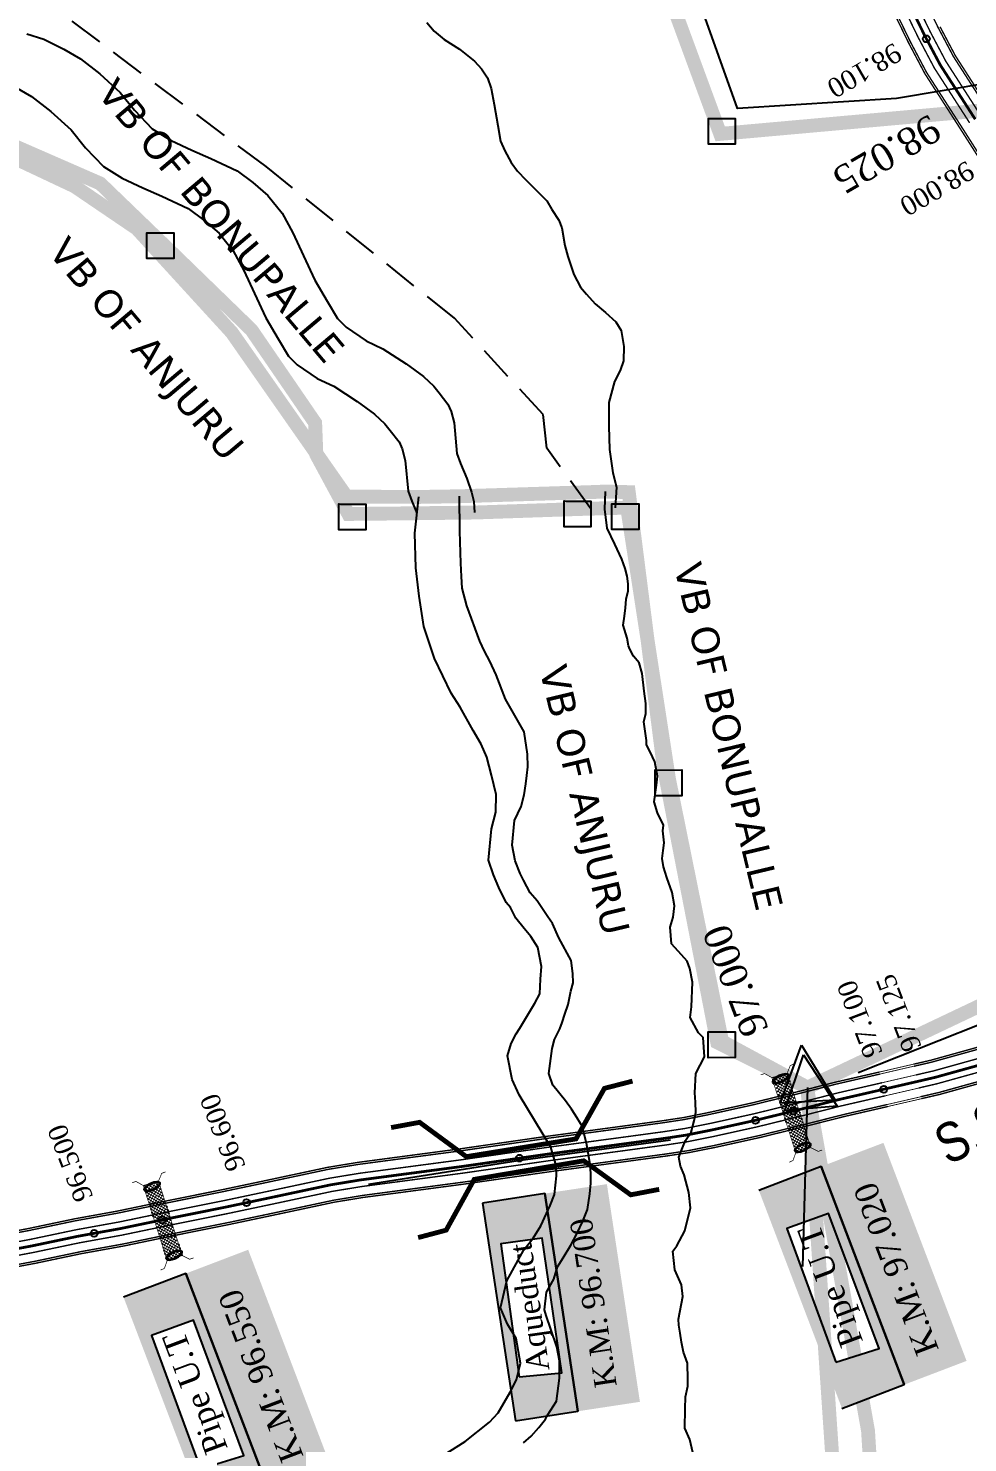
# Model space of a CAD drawing. Header units: inches. Extents: x 360616 to 379062, y 1506291 to 1520405.
# Drawn here: x 369164 to 369842, y 1510136 to 1511157 of the extents above; entities that cross this region are included whole.
import ezdxf

# ---------------------------------------------------------------- set-up
doc = ezdxf.new("R2010")
doc.units = ezdxf.units.IN
doc.header["$MEASUREMENT"] = 0
doc.header["$PDMODE"] = 32
doc.header["$PDSIZE"] = 5
for name, pattern in [('ACAD_ISO02W100', [15, 12, -3]), ('ACAD_ISO03W100', [30, 12, -18]), ('BORDER', [1.75, 0.5, -0.25, 0.5, -0.25, 0, -0.25]), ('DASHED', [0.75, 0.5, -0.25])]:
    doc.linetypes.add(name, pattern=pattern)
for name, color, linetype in [('bed with', 5, 'Continuous'), ('boundary', 7, 'Continuous'), ('cahnige', 7, 'Continuous'), ('hatch', 7, 'Continuous'), ('laying', 4, 'Continuous'), ('lining', 4, 'Continuous'), ('Steems', 4, 'Continuous'), ('stons', 1, 'Continuous'), ('STREAM', 4, 'Continuous'), ('TITLEBLOCK', 7, 'Continuous'), ('top of bund', 1, 'Continuous'), ('transition', 230, 'DASHED'), ('UT', 173, 'ACAD_ISO02W100'), ('V', 6, 'Continuous'), ('ZSTU', 7, 'Continuous'), ('ZTEXT', 7, 'Continuous')]:
    doc.layers.add(name, color=color, linetype=linetype)
doc.layers.add('ROAD', color=1, linetype='Continuous', lineweight=25)
doc.layers.add('VILL_BOUNDARY', color=6, linetype='BORDER', lineweight=30)
doc.styles.add('5mm', font='TIMES.TTF', dxfattribs={"height": 3})
doc.styles.add('ARIALN', font='ARIALN.TTF')
doc.styles.get("Standard").update_dxf_attribs({"font": 'verdana.TTF'})

# ---------------------------------------------------------------- blocks, each defined once
blk = doc.blocks.new('TTTT')
at = {"layer": 'ZSTU'}
h = blk.add_hatch(color=252, dxfattribs=at)
h.set_gradient(color1=(167, 88, 159), color2=(127, 67, 121), one_color=1, tint=0.3799999952316284, name='CYLINDER')
h.paths.add_polyline_path([(369347.268507426, 1510107.7323471), (369392.2342934684, 1510124.875407025), (369332.2335837261, 1510282.255658171), (369287.2677976886, 1510265.112598247)])
h.paths.add_polyline_path([(369378.2555486365, 1510130.716597329), (369325.3875354531, 1510269.827443795), (369301.3453671286, 1510260.690401614), (369354.2133803123, 1510121.579555149)], flags=24)
h = blk.add_hatch(color=135, dxfattribs=at)
h.set_gradient(color1=(141, 177, 78), color2=(107, 135, 59), one_color=1, tint=0.3799999952316284, name='CYLINDER')
h.paths.add_polyline_path([(369297.9323894491, 1510124.036415573), (369329.1252054198, 1510133.822458067), (369292.6553270587, 1510231.32909394), (369262.5275065187, 1510220.431442562)], flags=16)
h.paths.add_polyline_path([(369242.3020116452, 1510247.969538323), (369302.302721384, 1510090.589287176), (369347.2685074259, 1510107.732347101), (369287.2677976892, 1510265.112598246)])
for points in [[(369302.302721384, 1510090.589287176), (369347.2685074259, 1510107.732347101), (369287.2677976892, 1510265.112598246), (369242.3020116452, 1510247.969538323)], [(369287.2677976892, 1510265.112598246), (369347.2685074259, 1510107.732347101)], [(369297.9323894491, 1510124.036415573), (369329.1252054198, 1510133.822458067), (369292.6553270587, 1510231.32909394), (369262.5275065187, 1510220.431442562), (369297.9323894491, 1510124.036415573)]]:
    blk.add_lwpolyline(points, dxfattribs=at)
at = {"layer": 'ZSTU', "style": '5mm'}
for s, height, rotation, p in [('K.M: 96.550', 16.84298922994376, 110.808911342436, (369372.4078422998, 1510133.07999315)), ('Pipe U.T', 16.84298922994375, 110.4471874275083, (369317.7483097935, 1510138.848618145))]:
    blk.add_text(s, height=height, rotation=rotation, dxfattribs=at).set_placement(p)
blk = doc.blocks.new('YYYYYYYYYYY')
at = {"layer": 'hatch'}
h = blk.add_hatch(color=252, dxfattribs=at)
h.set_gradient(color1=(167, 88, 159), color2=(127, 67, 121), one_color=1, tint=0.3799999952316284, name='CYLINDER')
h.paths.add_polyline_path([(369561.0169912649, 1510159.101487182), (369605.9103949359, 1510165.913309523), (369582.0690167362, 1510323.040222371), (369537.1756130699, 1510316.22840003)])
h.paths.add_polyline_path([(369594.1889841862, 1510174.096220736), (369573.2697162668, 1510312.949617621), (369549.2720422884, 1510309.334194573), (369570.1913102081, 1510170.480797688)], flags=24)
h = blk.add_hatch(color=135, dxfattribs=at)
h.set_gradient(color1=(141, 177, 78), color2=(107, 135, 59), one_color=1, tint=0.3799999952316284, name='CYLINDER')
h.paths.add_polyline_path([(369518.7852269039, 1510184.006154097), (369549.5064711899, 1510186.789437922), (369535.3846510339, 1510283.998227683), (369505.4230624933, 1510279.976843169)], flags=16)
h.paths.add_polyline_path([(369492.2822093982, 1510309.41657769), (369516.1235875944, 1510152.289664841), (369561.0169912649, 1510159.101487183), (369537.1756130701, 1510316.228400029)])
at = {"layer": 'cahnige'}
for points in [[(369492.2822093982, 1510309.41657769), (369516.1235875944, 1510152.289664841)], [(369537.1756130701, 1510316.228400029), (369561.0169912649, 1510159.101487183)]]:
    blk.add_lwpolyline(points, dxfattribs=at)
at = {"layer": 'ZSTU'}
for points in [[(369516.1235875944, 1510152.289664841), (369561.0169912649, 1510159.101487183), (369537.1756130701, 1510316.228400029), (369492.2822093982, 1510309.41657769)], [(369518.7852269039, 1510184.006154097), (369549.5064711899, 1510186.789437922), (369535.3846510339, 1510283.998227683), (369505.4230624933, 1510279.976843169), (369518.7852269039, 1510184.006154097)]]:
    blk.add_lwpolyline(points, dxfattribs=at)
at = {"layer": 'cahnige', "style": '5mm'}
for s, height, rotation, p in [('K.M: 96.700', 15.8925385181626, 98.56758982866336, (369589.2695516455, 1510177.445466597)), ('Aqueduct', 15.89253851816259, 98.20586591373564, (369540.6814056523, 1510189.057895205))]:
    blk.add_text(s, height=height, rotation=rotation, dxfattribs=at).set_placement(p)
blk = doc.blocks.new('BBBBBBBBBBBBBBB')
at = {"layer": 'ZSTU'}
h = blk.add_hatch(color=252, dxfattribs=at)
h.set_gradient(color1=(167, 88, 159), color2=(127, 67, 121), one_color=1, tint=0.3799999952316284, name='CYLINDER')
h.paths.add_polyline_path([(369795.6708458621, 1510195.84720765), (369840.6366319045, 1510212.990267575), (369780.6359221622, 1510370.370518721), (369735.6701361247, 1510353.227458798)])
h.paths.add_polyline_path([(369826.6578870726, 1510218.83145788), (369773.7898738892, 1510357.942304345), (369749.7477055647, 1510348.805262165), (369802.6157187484, 1510209.694415699)], flags=24)
h = blk.add_hatch(color=135, dxfattribs=at)
h.set_gradient(color1=(141, 177, 78), color2=(107, 135, 59), one_color=1, tint=0.3799999952316284, name='CYLINDER')
h.paths.add_polyline_path([(369746.3347278852, 1510212.151276123), (369777.5275438559, 1510221.937318617), (369741.0576654948, 1510319.44395449), (369710.9298449548, 1510308.546303112)], flags=16)
h.paths.add_polyline_path([(369690.7043500813, 1510336.084398874), (369750.7050598201, 1510178.704147727), (369795.670845862, 1510195.847207652), (369735.6701361253, 1510353.227458797)])
for points in [[(369750.7050598201, 1510178.704147727), (369795.670845862, 1510195.847207652), (369735.6701361253, 1510353.227458797), (369690.7043500813, 1510336.084398874)], [(369735.6701361253, 1510353.227458797), (369795.670845862, 1510195.847207652)], [(369746.3347278852, 1510212.151276123), (369777.5275438559, 1510221.937318617), (369741.0576654948, 1510319.44395449), (369710.9298449548, 1510308.546303112), (369746.3347278852, 1510212.151276123)]]:
    blk.add_lwpolyline(points, dxfattribs=at)
at = {"layer": 'ZSTU', "style": '5mm'}
for s, height, rotation, p in [('K.M: 97.020', 16.84298922994376, 110.808911342436, (369820.8101807359, 1510221.194853701)), ('Pipe U.T', 16.84298922994375, 110.4471874275083, (369766.1506482296, 1510226.963478695))]:
    blk.add_text(s, height=height, rotation=rotation, dxfattribs=at).set_placement(p)
blk = doc.blocks.new('GGF')
at = {"layer": 'STREAM'}
h = blk.add_hatch(dxfattribs=at)
h.set_pattern_fill('DASH', color=256, scale=10, angle=-6.082734917303942, style=0)
h.set_pattern_definition([(353.9172650826961, (-115347.3726237068, 1016.387648081312), (1.375417949938526, 1.110506849590268), [1.25, -1.25])])
h.paths.add_polyline_path([(406186.8358267642, 1485623.894007653), (406186.3350356966, 1485618.16585714), (406185.8342446289, 1485612.437706626), (406242.6024607782, 1485608.895201602), (406242.8636284556, 1485614.639267362), (406243.1247961327, 1485620.383333121)])
at = {"layer": 'laying', "linetype": 'ByBlock', "extrusion": (0, 0, -1)}
for centre in [(406188.8340515448, 1485618.100544371), (406240.8092758137, 1485614.964376942)]:
    blk.add_ellipse(centre, major_axis=(0.4022038884711088, -6.365555352701567), ratio=0.3887167828476952, dxfattribs=at)
at = {"layer": 'laying', "linetype": 'ByBlock'}
for points in [[(406189.2044231551, 1485612.238788546), (406189.1301593552, 1485612.234096231), (406189.0528622998, 1485612.245618227), (406188.8631006061, 1485612.324588027), (406188.7519765225, 1485612.394145026), (406188.5122836892, 1485612.610022701), (406188.3845252309, 1485612.755754402), (406187.9901122551, 1485613.318903608), (406187.7273521348, 1485613.85898441), (406187.2895556467, 1485615.151754198), (406187.1131680161, 1485615.903753204), (406186.8806331598, 1485617.489787864), (406186.8243655579, 1485618.323341603), (406186.8412834518, 1485619.932858505), (406186.9146281564, 1485620.708349793), (406187.1740924141, 1485622.067517512), (406187.3614922329, 1485622.65073727), (406187.7140922088, 1485623.356040432), (406187.8630650354, 1485623.567618286), (406188.1141012118, 1485623.821781273), (406188.2175726035, 1485623.889167762), (406188.3951326545, 1485623.961233407), (406188.4694103668, 1485623.970225642), (406188.6399464445, 1485623.94807565), (406188.7398646418, 1485623.913414563), (406188.9754422541, 1485623.761023998), (406189.1085637353, 1485623.642922326), (406189.3815283708, 1485623.318037364), (406189.5211763898, 1485623.111945711), (406189.9516964495, 1485622.33059618), (406190.2214699374, 1485621.608086816), (406190.6248590543, 1485619.961048005), (406190.7595287117, 1485619.037350996), (406190.8632364098, 1485617.186895084), (406190.8321935693, 1485616.26108243), (406190.6143732872, 1485614.607066808), (406190.4262052957, 1485613.879561222), (406190.055177624, 1485613.01905299), (406189.9016287614, 1485612.765040143), (406189.6325239488, 1485612.445281366), (406189.5169377527, 1485612.35368761), (406189.3392356181, 1485612.260876767), (406189.2716159608, 1485612.243034084), (406189.2044231551, 1485612.238788546)], [(406241.179647424, 1485609.102621116), (406241.1053836241, 1485609.097928802), (406241.0280865688, 1485609.109450798), (406240.838324875, 1485609.188420597), (406240.7272007914, 1485609.257977597), (406240.4875079581, 1485609.473855271), (406240.3597494998, 1485609.619586973), (406239.965336524, 1485610.182736179), (406239.7025764037, 1485610.722816981), (406239.2647799156, 1485612.015586769), (406239.088392285, 1485612.767585774), (406238.8558574287, 1485614.353620435), (406238.7995898268, 1485615.187174174), (406238.8165077207, 1485616.796691076), (406238.8898524253, 1485617.572182364), (406239.149316683, 1485618.931350083), (406239.3367165019, 1485619.514569841), (406239.6893164777, 1485620.219873002), (406239.8382893043, 1485620.431450857), (406240.0893254807, 1485620.685613844), (406240.1927968724, 1485620.753000333), (406240.3703569234, 1485620.825065977), (406240.4446346357, 1485620.834058213), (406240.6151707135, 1485620.811908221), (406240.7150889107, 1485620.777247134), (406240.950666523, 1485620.624856569), (406241.0837880042, 1485620.506754897), (406241.3567526398, 1485620.181869935), (406241.4964006587, 1485619.975778282), (406241.9269207185, 1485619.194428751), (406242.1966942063, 1485618.471919387), (406242.6000833233, 1485616.824880576), (406242.7347529806, 1485615.901183567), (406242.8384606787, 1485614.050727655), (406242.8074178382, 1485613.124915001), (406242.5895975561, 1485611.470899379), (406242.4014295646, 1485610.743393793), (406242.0304018929, 1485609.882885561), (406241.8768530303, 1485609.628872714), (406241.6077482177, 1485609.309113937), (406241.4921620216, 1485609.21752018), (406241.314459887, 1485609.124709338), (406241.2468402297, 1485609.106866655), (406241.179647424, 1485609.102621116)]]:
    blk.add_open_spline(points, degree=3, knots=[0, 0, 0, 0, 0.1890722348827286, 0.1890722348827286, 0.3781444697654573, 0.3781444697654573, 0.567216704648186, 0.567216704648186, 0.9642381621637766, 0.9642381621637766, 1.361259619679367, 1.361259619679367, 1.758281077194958, 1.758281077194958, 2.155302534710549, 2.155302534710549, 2.552323992226139, 2.552323992226139, 2.807761081817867, 2.807761081817867, 3.012439963152372, 3.012439963152372, 3.217118844486876, 3.217118844486876, 3.421797725821381, 3.421797725821381, 3.626476607155885, 3.626476607155885, 3.831155488490389, 3.831155488490389, 4.280922883927905, 4.280922883927905, 4.730690279365422, 4.730690279365422, 5.180457674802938, 5.180457674802938, 5.630225070240454, 5.630225070240454, 5.896844194109022, 5.896844194109022, 6.112115499412711, 6.112115499412711, 6.283185307179586, 6.283185307179586, 6.283185307179586, 6.283185307179586], dxfattribs=at)
at = {"layer": 'UT', "ltscale": 0.2, "const_width": 0.4999999999999999}
for points in [[(406181.0067191261, 1485605.627956516), (406181.2043290924, 1485608.621441158), (406185.8342446289, 1485612.437706626), (406186.3350356966, 1485618.16585714), (406186.8358267643, 1485623.894007653), (406182.485284513, 1485628.02592998), (406182.4731358847, 1485631.025905382)], [(406247.6637609265, 1485627.388723734), (406247.5913202798, 1485624.389598469), (406243.1247961327, 1485620.383333121), (406242.8636284556, 1485614.639267362), (406242.6024607783, 1485608.895201602), (406247.1217425518, 1485604.948545771), (406247.2591485833, 1485601.95169416)], [(406186.8358267643, 1485623.894007653), (406243.1247961327, 1485620.383333121)], [(406185.8342446289, 1485612.437706626), (406242.6024607783, 1485608.895201602)]]:
    blk.add_lwpolyline(points, dxfattribs=at)

msp = doc.modelspace()

# ---------------------------------------------------------------- linework, layer by layer
at = {"layer": 'bed with', "const_width": 1}
for points in [[(369843.8670107832, 1511088.966261459), (369818.4362908348, 1511128.484970653), (369806.8609561722, 1511150.378865654), (369797.7448672074, 1511169.145547181)], [(369851.9515892176, 1511094.143138542), (369826.7313091655, 1511133.334829347), (369815.4244438272, 1511154.720934347), (369806.3255327922, 1511173.452252821)], [(369805.1168023532, 1510401.813856227), (369817.9053808593, 1510404.773457394), (369854.171217955, 1510414.853879462)], [(369807.2812794189, 1510392.461047075), (369820.2742191411, 1510395.467942606), (369856.9003820445, 1510405.648520538)], [(369134.5352678266, 1510277.28837174), (369166.1781302041, 1510283.213723123), (369199.3306776134, 1510290.171939369), (369230.0659392946, 1510295.728573681), (369263.4116289712, 1510302.668102586), (369305.4965406075, 1510311.11268092), (369336.626848815, 1510317.674380763), (369382.0661065213, 1510327.350985922), (369403.6007970499, 1510330.879323264), (369477.0430549999, 1510340.607697741), (369539.2316804467, 1510349.582609711), (369593.677271538, 1510356.888699682), (369622.8366475533, 1510360.839730719), (369638.3354256581, 1510363.180280852), (369656.5692549709, 1510366.81846203), (369688.3299065171, 1510373.825471688), (369721.187268058, 1510381.879197523), (369748.8931994392, 1510388.907883118), (369777.822096838, 1510395.548491121), (369780.7497068716, 1510396.226014277)], [(369136.509332174, 1510267.789428259), (369168.0672697963, 1510273.698876876), (369201.1901223867, 1510280.650860631), (369231.917260706, 1510286.206026319), (369265.3539710284, 1510293.164497415), (369307.4510593921, 1510301.611519079), (369338.6373511851, 1510308.185019237), (369383.8614934788, 1510317.815814078), (369405.0222029497, 1510321.282876736), (369478.3727449997, 1510330.99910226), (369540.5695195539, 1510339.975190288), (369594.9735284629, 1510347.275700318), (369624.2121524476, 1510351.237469281), (369640.0095743426, 1510353.623119147), (369658.5633450292, 1510357.325137968), (369690.529693483, 1510364.377528314), (369723.5345319415, 1510372.467402477), (369751.1712005613, 1510379.478516882), (369780.0007031613, 1510386.096308879), (369782.9367305737, 1510386.77578003)]]:
    msp.add_lwpolyline(points, dxfattribs=at)
at = {"layer": 'boundary'}
msp.add_lwpolyline([(369726.8215660633, 1510392.71879588), (369723.3009180555, 1510263.534836709)], dxfattribs=at)
at = {"layer": 'laying', "color": 6, "linetype": 'ByBlock'}
for p in [(369812.6939836096, 1511149.615761035), (369781.8432187226, 1510391.500897154), (369689.4298, 1510369.101500001), (369322.0529499999, 1510309.6459), (369212.043298918, 1510287.541632731)]:
    msp.add_point(p, dxfattribs=at)
at = {"layer": 'laying', "color": 5, "linetype": 'ByBlock'}
for p in [(369716.5010011771, 1510375.736969865), (369518.9845525021, 1510341.760346627), (369261.0952530911, 1510297.232132811)]:
    msp.add_point(p, dxfattribs=at)
at = {"layer": 'lining', "const_width": 1}
for points in [[(369857.8205440774, 1511055.064261224), (369838.4351846474, 1511085.488047169), (369812.8630753939, 1511125.226471843), (369801.1073629039, 1511147.461538251), (369791.9797325177, 1511166.251979328)], [(369857.3834153534, 1511097.621352832), (369832.3045246064, 1511136.593328157), (369821.1780370955, 1511157.638261751), (369812.0906674819, 1511176.345820673)], [(369803.6625443247, 1510408.097774876), (369816.3138176388, 1510411.025600141), (369852.3375608323, 1510421.038729989)], [(369133.2226167915, 1510283.604679518), (369164.9219497536, 1510289.540605421), (369198.0942426869, 1510296.502965952), (369228.8349059852, 1510302.060576824), (369262.1200716239, 1510308.987510149), (369304.196886364, 1510317.430463795), (369335.2899683729, 1510323.984317035), (369380.8722667402, 1510333.691383695), (369402.6556353949, 1510337.260465543), (369476.1588796907, 1510346.996918448), (369538.3420864011, 1510355.971048399), (369592.8153275003, 1510363.280848742), (369621.9220077008, 1510367.224739613), (369637.2222030791, 1510369.535300748), (369655.2432878704, 1510373.131033184), (369686.8671615757, 1510380.107867024), (369719.6264585685, 1510388.137556085), (369747.3784461156, 1510395.177925615), (369776.3734359321, 1510401.833705086), (369779.2954488429, 1510402.509932926)], [(369808.7355374473, 1510386.177128426), (369821.8657823616, 1510389.215799858), (369858.7340391672, 1510399.463670011)], [(369137.8219832091, 1510261.47312048), (369169.3234502468, 1510267.371994579), (369202.4265573132, 1510274.319834047), (369233.1482940154, 1510279.874023176), (369266.6455283757, 1510286.845089852), (369308.7507136356, 1510295.293736205), (369339.9742316272, 1510301.875082965), (369385.0553332598, 1510311.475416304), (369405.9673646048, 1510314.901734458), (369479.2569203089, 1510324.609881553), (369541.4591135995, 1510333.5867516), (369595.8354725006, 1510340.883551258), (369625.1267923001, 1510344.852460386), (369641.1227969215, 1510347.268099251), (369659.8893121298, 1510351.012566814), (369691.9924384244, 1510358.095132978), (369725.095341431, 1510366.209043915), (369752.6859538849, 1510373.208474385), (369781.4493640672, 1510379.811094914), (369784.3909886023, 1510380.491861381)]]:
    msp.add_lwpolyline(points, dxfattribs=at)
at = {"layer": 'ROAD', "color": 30, "linetype": 'DASHED', "ltscale": 50}
msp.add_lwpolyline([(369570.5300196989, 1510810.511433101), (369538.6161726954, 1510854.155860392), (369536.0592322527, 1510878.360246481), (369472.0207103413, 1510947.931872279), (369336.0725002155, 1511057.422349579), (369187.5320926881, 1511168.710618796), (369157.4542173548, 1511190.217766307), (369123.3630566963, 1511238.500289665), (369110.1032624812, 1511263.901477475), (369068.3408305154, 1511260.982223535), (369052.3669482804, 1511356.003863519), (369140.8962343554, 1511365.209875088), (369137.7134097717, 1511393.873682544), (369226.1424670633, 1511403.901577925), (369270.4625489102, 1511426.035430617), (369263.7431746767, 1511496.913116378), (369313.9473285124, 1511505.863950091), (369353.3255778022, 1511304.796178838), (369580.8758612101, 1511305.432264711)], dxfattribs=at)
at = {"layer": 'Steems'}
for points in [[(369452.0889083839, 1511161.475999801), (369457.4078814806, 1511155.208614321), (369464.6762189201, 1511149.206977658), (369475.7624524054, 1511142.078734379), (369486.4752803591, 1511133.444140633), (369491.6835009307, 1511127.959565277), (369495.8398738065, 1511121.343613849), (369498.642749888, 1511113.670889229), (369500.6196139521, 1511102.243798106), (369503.2737437299, 1511087.06384133), (369505.3400440898, 1511075.839211792), (369508.345961472, 1511068.699782449), (369512.8867014727, 1511060.251179999), (369517.6412722752, 1511054.063405928), (369523.4793386772, 1511047.85844979), (369531.7002678846, 1511039.547966998), (369538.7004748415, 1511032.644235499), (369542.3024880062, 1511026.502123092), (369547.4925386364, 1511018.624539776), (369549.6663366653, 1511013.1361084), (369551.6752461753, 1511000.443370969), (369553.7642319737, 1510992.433369983), (369558.2060473135, 1510979.475636672), (369562.9097950952, 1510970.48069975), (369567.4039972043, 1510965.421417277), (369573.7141468815, 1510958.256299483), (369581.0859707044, 1510952.156877568), (369588.6364578377, 1510945.437501644), (369592.2849730818, 1510939.152953433), (369594.2603175645, 1510927.458780838), (369594.043416124, 1510917.305768871), (369591.6905360183, 1510910.199893086), (369587.5946537325, 1510902.21821351), (369583.5138426659, 1510887.135584547), (369583.3562602099, 1510870.169370415), (369583.9933411184, 1510853.260504904), (369586.4008012181, 1510836.33571639), (369588.9583170103, 1510825.950140841), (369587.994731725, 1510811.020559892)], [(369163.3044057406, 1511153.20020742), (369175.7638016875, 1511149.308543094), (369190.1898016669, 1511142.194345963), (369202.1000189877, 1511135.141703084), (369216.1834031946, 1511124.3725679), (369230.8285320674, 1511110.984236517), (369241.0237612514, 1511098.142384876), (369253.9847591956, 1511084.719069777), (369267.5595817035, 1511076.298288964), (369282.4075502416, 1511069.155665478), (369296.2962232649, 1511063.126929841), (369315.2943586894, 1511054.398895195), (369326.477127405, 1511045.813605535), (369337.4556294777, 1511036.570176062), (369347.7117117426, 1511023.846039571), (369355.4488658533, 1511009.575911962), (369363.0505384612, 1510993.064405175), (369371.3081441241, 1510975.408050761), (369380.2179450214, 1510960.263834762), (369387.5706663057, 1510947.78709644), (369393.8420295093, 1510941.552843422), (369408.2810546544, 1510931.531725527), (369420.4084900155, 1510925.986592564), (369437.1510958598, 1510915.122611569), (369449.6499856384, 1510905.823963894), (369457.1155203627, 1510898.966246607), (369460.9250306487, 1510894.06673196), (369467.3714570226, 1510885.959625112), (369469.6034994807, 1510880.764735658), (369471.9006581233, 1510872.415041871), (369473.8609361187, 1510850.335399819), (369476.5223550593, 1510843.096339843), (369481.0320200737, 1510832.296349154), (369484.3918493961, 1510822.436295714), (369486.047745303, 1510815.762456497), (369486.5943455612, 1510807.729848418)], [(369154.8672086614, 1511115.037523081), (369166.7774259821, 1511107.984880202), (369180.8608101891, 1511097.215745018), (369195.5059390618, 1511083.827413634), (369205.7011682458, 1511070.985561993), (369218.66216619, 1511057.562246895), (369232.2369886979, 1511049.141466081), (369247.0849572361, 1511041.998842595), (369260.9736302593, 1511035.970106958), (369279.9717656838, 1511027.242072313), (369291.1545343995, 1511018.656782652), (369302.1330364721, 1511009.41335318), (369312.389118737, 1510996.689216689), (369320.1262728478, 1510982.41908908), (369327.7279454556, 1510965.907582293), (369335.9855511186, 1510948.251227878), (369344.8953520158, 1510933.10701188), (369352.2480733001, 1510920.630273558), (369358.5194365037, 1510914.396020539), (369372.9584616488, 1510904.374902644), (369385.0858970099, 1510898.829769682), (369401.8285028543, 1510887.965788687), (369414.3273926329, 1510878.667141011), (369421.7929273571, 1510871.809423725), (369425.6024376432, 1510866.909909078), (369432.048864017, 1510858.80280223), (369434.2809064751, 1510853.607912776), (369436.5780651177, 1510845.258218988), (369438.5383431131, 1510823.178576937), (369441.1997620537, 1510815.939516961), (369444.8465742269, 1510807.205933116), (369444.8465742269, 1510807.205933116), (369444.8465742269, 1510807.205933116), (369444.8465742269, 1510807.205933116)], [(369644.1414239326, 1510129.388990077), (369642.0061172416, 1510138.686098187), (369638.4189554401, 1510146.835151112), (369638.536504651, 1510160.815234404), (369638.7586976412, 1510169.578537685), (369640.3723858881, 1510177.121692816), (369640.4984938445, 1510182.095397281), (369640.3634543842, 1510193.933030156), (369637.4537645694, 1510201.872736928), (369635.8008019502, 1510208.866048325), (369634.8705280134, 1510215.47534928), (369633.9167564668, 1510221.170295752), (369633.8449344684, 1510225.562453032), (369636.8228489129, 1510241.950813875), (369635.9386122388, 1510250.388219396), (369631.0865971215, 1510261.121186241), (369629.6005075764, 1510274.695980501), (369632.4413413227, 1510278.465443161), (369638.3888845092, 1510289.290484181), (369642.4888288879, 1510305.988001358), (369641.3238089939, 1510317.106963879), (369637.7851068146, 1510329.732511951), (369635.2082938774, 1510335.905129405), (369634.0897048858, 1510342.52276764), (369636.6710784633, 1510349.207537631), (369638.8942517994, 1510354.454779214), (369642.9053450693, 1510360.460360731), (369645.1364475596, 1510368.659928586), (369646.2820600173, 1510374.843783729), (369646.0445043349, 1510382.192041803), (369645.6516481304, 1510388.979466335), (369646.28456354, 1510402.800836551), (369652.524947908, 1510414.926961406), (369651.4988909994, 1510428.874638919), (369648.2056478704, 1510432.133850358), (369642.1323705918, 1510443.204372294), (369643.1223216908, 1510450.919885494), (369643.7734077607, 1510468.766701889), (369641.8418799465, 1510478.739721613), (369639.9884174071, 1510483.947194788), (369635.9368793638, 1510488.615032711), (369628.7135227463, 1510496.374077604), (369627.8025777058, 1510508.603566673), (369629.9013869691, 1510515.699788782), (369630.9807456593, 1510523.868205002), (369629.1318321576, 1510533.505715966), (369625.21719051, 1510544.24194934), (369622.8183139109, 1510552.066437933), (369621.9624393755, 1510557.929486179), (369622.6603978677, 1510563.844506379), (369623.3491062839, 1510569.394703083), (369622.560308076, 1510577.903245237), (369622.8491284191, 1510582.094299122), (369618.6933568586, 1510591.053268699), (369616.1524101869, 1510598.875910841), (369617.8686407804, 1510611.008611029), (369618.6767737955, 1510617.56356622), (369616.7720766784, 1510627.876025735), (369613.2651895939, 1510635.101596596), (369610.7456453337, 1510640.1373519), (369610.6644284099, 1510643.266713664), (369608.6219421133, 1510656.757540036), (369610.0827711092, 1510662.757998998), (369610.0650698556, 1510670.003445636), (369609.0795323274, 1510678.782911028), (369607.5924542204, 1510691.599952031), (369605.3146273147, 1510699.204474137), (369601.2529512992, 1510704.042524367), (369598.6192256373, 1510709.16017983), (369597.6516635125, 1510711.473345338), (369596.6889599314, 1510717.101039128), (369593.7799406812, 1510726.417974232), (369594.6888128519, 1510732.955705808), (369595.5232829779, 1510739.000337007), (369596.0497068121, 1510745.114599664), (369597.4043999567, 1510751.315995903), (369597.5302955118, 1510756.281323249), (369596.7528416628, 1510761.804568251), (369595.3656366863, 1510767.419763799), (369592.9360305047, 1510774.131415941), (369587.8577321001, 1510784.961489472), (369582.3380995644, 1510796.490746981), (369580.6926354474, 1510810.099968749), (369581.0975715487, 1510822.869677385)], [(369464.2079297826, 1510127.353323682), (369479.8157398574, 1510137.255703844), (369497.3184336777, 1510151.242823167), (369503.6110224772, 1510157.967615591), (369512.2148837617, 1510172.856622714), (369516.8400060276, 1510181.727282913), (369519.8267288764, 1510193.890219502), (369516.6397480252, 1510211.56422366), (369510.3962646949, 1510221.857811827), (369505.3386190222, 1510233.651140056), (369509.9557487885, 1510253.235890262), (369522.08405409, 1510275.508537254), (369528.7520712953, 1510283.941385694), (369534.3588616627, 1510292.938879075), (369541.18353544, 1510307.550270996), (369544.3439556553, 1510315.534526291), (369545.7596862744, 1510328.939136734), (369545.4128235085, 1510336.474790923), (369541.7153290235, 1510349.740178058), (369518.6847590156, 1510387.567370415), (369513.6672958145, 1510398.442214806), (369510.3009963582, 1510415.723434907), (369513.0066549836, 1510424.583666332), (369516.6584905754, 1510431.60090423), (369519.2429590515, 1510435.668997264), (369530.0261448374, 1510453.592538565), (369533.6883240587, 1510460.472460268), (369534.185714337, 1510470.919117781), (369534.8860217442, 1510480.198396226), (369532.2068348079, 1510493.746859495), (369527.0623310555, 1510501.779903284), (369522.3239755698, 1510507.478180973), (369516.2382225845, 1510515.070070691), (369512.4764492863, 1510522.603036054), (369509.3113463346, 1510526.169779827), (369504.0054612427, 1510536.995983925), (369500.2845957162, 1510546.154746451), (369496.6052765992, 1510556.939709074), (369498.9068387541, 1510579.468008945), (369502.0299166469, 1510591.432175928), (369502.0983248473, 1510604.242469441), (369498.8623262824, 1510618.161516596), (369495.3441251072, 1510631.062748358), (369491.2293671832, 1510640.647898865), (369485.5837159746, 1510650.528160118), (369476.2643547027, 1510667.163981881), (369469.6005813928, 1510677.326143038), (369457.6775642746, 1510702.483830789), (369450.0211122254, 1510725.444001046), (369446.6366888873, 1510747.438324176), (369444.1578042104, 1510767.833357638), (369443.4668969127, 1510792.768705619), (369446.4243009535, 1510818.981793388)], [(369521.9926518231, 1510136.354589717), (369527.4064206789, 1510141.258771158), (369532.977551962, 1510147.511479633), (369537.7986190611, 1510153.291572104), (369539.225831162, 1510156.20644561), (369545.5963642222, 1510166.401923423), (369547.8049341132, 1510183.019563099), (369547.91960957, 1510187.542369181), (369547.7644628784, 1510195.526027175), (369545.9938519876, 1510205.57501977), (369541.6698616923, 1510218.309123746), (369538.3481762572, 1510228.278621747), (369537.0220363173, 1510232.361414283), (369538.5167783137, 1510245.152098638), (369543.7798918705, 1510254.561294781), (369546.5155336049, 1510263.364812776), (369550.5349644991, 1510269.959472893), (369555.956964665, 1510279.029969021), (369560.5293977204, 1510287.619474782), (369564.5994218852, 1510296.221928649), (369568.0002931363, 1510304.841348846), (369569.7908078789, 1510316.012578469), (369570.4883604555, 1510323.696107648), (369570.5034039533, 1510330.894620275), (369569.6940226264, 1510338.616148103), (369567.3682472461, 1510352.570584571), (369564.2372583134, 1510364.967850007), (369559.1899248147, 1510373.12793973), (369556.6147659198, 1510377.209499734), (369552.2309953503, 1510383.087393276), (369543.1437212558, 1510394.439496681), (369540.2759141977, 1510402.977700086), (369542.4675174817, 1510420.871796553), (369544.2245995233, 1510427.341289365), (369548.1854373915, 1510435.057756705), (369549.7500772518, 1510439.650256827), (369551.640909688, 1510445.681935159), (369554.1324705656, 1510452.567018991), (369555.9702491675, 1510462.21918841), (369557.7163235122, 1510468.254537074), (369557.454439435, 1510475.064626577), (369556.3903457584, 1510484.500757283), (369547.4200043323, 1510500.824073478), (369542.8336534724, 1510511.055108025), (369539.3955289104, 1510515.986111131), (369531.8507355993, 1510527.574470277), (369526.7215042179, 1510533.260444965), (369521.8214713525, 1510542.359831541), (369519.5192741777, 1510547.119530721), (369515.7656871564, 1510556.474854357), (369513.7368210938, 1510567.565843746), (369515.4408100662, 1510585.399585425), (369520.1718861406, 1510595.648367069), (369522.3507961435, 1510603.995323386), (369523.6224485144, 1510611.829012497), (369524.3127878496, 1510617.889662316), (369525.0073426334, 1510624.128962141), (369524.7068772044, 1510633.432567304), (369522.4290230055, 1510649.400942588), (369508.8115665641, 1510673.125014737), (369502.2130154599, 1510690.556296212), (369497.513784134, 1510700.462017821), (369493.7343377713, 1510707.595376301), (369490.4000740581, 1510714.937278359), (369480.8727903996, 1510740.399909159), (369477.660005325, 1510753.065812144), (369477.2106511374, 1510761.466624612), (369476.5738047253, 1510771.197045621), (369476.0518572135, 1510794.17100462), (369475.6843959984, 1510819.46657968)]]:
    msp.add_lwpolyline(points, dxfattribs=at)
at = {"layer": 'stons'}
for points in [[(369656.570684281, 1511092.07814009), (369674.704293586, 1511092.116627281), (369674.7436661257, 1511073.565877785), (369655.3696222182, 1511073.524757866), (369655.3301014869, 1511092.145329259), (369656.570684281, 1511092.07814009)], [(369251.2833202477, 1511009.558129624), (369269.4169295527, 1511009.596616815), (369269.4563020924, 1510991.045867319), (369250.0822581849, 1510991.0047474), (369250.0427374536, 1511009.625318793), (369251.2833202477, 1511009.558129624)], [(369389.8817162726, 1510813.83770515), (369408.0153255776, 1510813.876192342), (369408.0546981173, 1510795.325442845), (369388.6806542097, 1510795.284322927), (369388.6411334784, 1510813.90489432), (369389.8817162726, 1510813.83770515)], [(369552.3846771804, 1510816.001161944), (369570.5182864854, 1510816.039649136), (369570.5576590251, 1510797.488899639), (369551.1836151175, 1510797.447779721), (369551.1440943863, 1510816.068351114), (369552.3846771804, 1510816.001161944)], [(369586.8826605263, 1510814.003851575), (369605.0162698313, 1510814.042338767), (369605.0556423709, 1510795.49158927), (369585.6815984634, 1510795.450469351), (369585.6420777321, 1510814.071040744), (369586.8826605263, 1510814.003851575)], [(369618.0865022964, 1510621.883747735), (369636.2201116015, 1510621.922234926), (369636.2594841411, 1510603.37148543), (369616.8854402336, 1510603.330365511), (369616.8459195023, 1510621.950936904), (369618.0865022964, 1510621.883747735)], [(369656.4284922356, 1510432.844347793), (369674.5621015406, 1510432.882834984), (369674.6014740803, 1510414.332085488), (369655.2274301728, 1510414.290965569), (369655.1879094415, 1510432.911536962), (369656.4284922356, 1510432.844347793)]]:
    msp.add_lwpolyline(points, dxfattribs=at)
at = {"layer": 'stons', "color": 2}
for points in [[(369722.6094306545, 1510423.339600703), (369746.9220260067, 1510383.618038096), (369707.0863096041, 1510381.497889338), (369722.6094306545, 1510423.339600703)], [(369724.0768947722, 1510416.387960359), (369748.2400672683, 1510379.242142287), (369710.4056371662, 1510376.184388524), (369724.0768947722, 1510416.387960359)]]:
    msp.add_lwpolyline(points, dxfattribs=at)
at = {"layer": 'top of bund', "const_width": 1}
for points in [[(369856.5673099543, 1511054.239709387), (369837.171969267, 1511084.679160125), (369811.5669787797, 1511124.468681422), (369799.7693179579, 1511146.783090018), (369790.63900352, 1511165.579056572)], [(369858.6466307338, 1511098.430239876), (369833.6006212206, 1511137.351118578), (369822.5160820416, 1511158.316709984)], [(369803.3243447832, 1510409.559151306), (369815.9436866573, 1510412.479586827), (369851.9111289433, 1510422.477067321)], [(369132.917349109, 1510285.073588304), (369164.6298147651, 1510291.011973397), (369197.8066996807, 1510297.975297716), (369228.548619169, 1510303.533135694), (369261.8197094501, 1510310.457139815), (369303.8946411911, 1510318.899715626), (369334.9790659445, 1510325.451744075), (369380.5946295819, 1510335.165894805), (369402.4358303589, 1510338.744452119), (369475.9532575258, 1510348.482783729), (369538.1352040649, 1510357.456731814), (369592.6148753985, 1510364.767395036), (369621.7093007585, 1510368.709625403), (369636.9633141073, 1510371.013212352), (369654.9349234284, 1510374.599072988), (369686.5269883335, 1510381.568889195), (369719.2634796174, 1510389.592988309), (369747.0261779008, 1510396.636075033), (369776.0365380471, 1510403.295382752), (369778.9572493014, 1510403.971309356)], [(369809.0737369888, 1510384.715751996), (369822.2359133431, 1510387.761813173), (369859.1604710561, 1510398.025332679)], [(369138.1272508916, 1510260.004211694), (369169.6155852352, 1510265.900626602), (369202.7141003194, 1510272.847502284), (369233.4345808316, 1510278.401464305), (369266.9458905495, 1510285.375460186), (369309.0529588085, 1510293.824484373), (369340.2851340556, 1510300.407655925), (369385.3329704182, 1510310.000905194), (369406.1871696408, 1510313.417747881), (369479.4625424738, 1510323.124016272), (369541.6659959357, 1510332.101068184), (369596.0359246024, 1510339.397004964), (369625.3394992424, 1510343.367574597), (369641.3816858933, 1510345.790187647), (369660.1976765717, 1510349.544527011), (369692.3326116666, 1510356.634110807), (369725.4583203821, 1510364.753611691), (369753.0382220997, 1510371.750324967), (369781.7862619522, 1510378.349417248), (369784.7291881439, 1510379.030484951)]]:
    msp.add_lwpolyline(points, dxfattribs=at)
at = {"layer": 'transition', "ltscale": 4, "const_width": 0.6}
for points in [[(369778.9572493014, 1510403.971309356), (369803.3084939625, 1510409.606804503)], [(369779.2954488437, 1510402.509932926), (369803.6466935048, 1510408.145428073)], [(369780.7497068716, 1510396.226014277), (369805.1009515327, 1510401.861509424)], [(369782.9367305737, 1510386.77578003), (369807.2879752348, 1510392.411275177)], [(369784.3909886031, 1510380.491861381), (369808.7422332642, 1510386.127356529)], [(369784.7291881447, 1510379.030484951), (369809.0804328058, 1510384.665980099)]]:
    msp.add_lwpolyline(points, dxfattribs=at)
at = {"layer": 'UT', "ltscale": 0.2, "const_width": 3.487296751927337}
for points in [[(369426.3320706706, 1510363.855835324), (369446.9109289991, 1510367.639376109), (369480.6336441989, 1510342.860416425), (369520.2218761196, 1510349.271009467), (369559.8101080398, 1510355.681602509), (369580.3080477896, 1510392.165199229), (369600.5720475187, 1510397.37815481)], [(369619.8332904518, 1510319.257903242), (369599.2827139951, 1510315.323643683), (369565.3793019689, 1510339.854787489), (369525.8391158524, 1510333.154228436), (369486.2989297362, 1510326.453669382), (369466.0689251135, 1510289.820825149), (369445.8436748378, 1510284.459496751)]]:
    msp.add_lwpolyline(points, dxfattribs=at)
at = {"layer": 'V', "color": 6}
for points in [[(369847.9093000004, 1511091.5547, 2, 2, 0), (369822.5838000001, 1511130.9099, 2, 2, 0), (369811.1426999997, 1511152.549900001, 2, 2, 0), (369802.0351999998, 1511171.298900001, 2, 2, 0)], [(369135.5223000003, 1510272.538899999, 2, 2, 0), (369167.1227000002, 1510278.4563, 2, 2, 0), (369200.2604, 1510285.4114, 2, 2, 0), (369230.9916000003, 1510290.9673, 2, 2, 0), (369264.3827999998, 1510297.916300001, 2, 2, 0), (369306.4737999998, 1510306.3621, 2, 2, 0), (369337.6321, 1510312.9297, 2, 2, 0), (369382.9638, 1510322.5834, 2, 2, 0), (369404.3114999998, 1510326.0811, 2, 2, 0), (369477.7078999998, 1510335.803400001, 2, 2, 0), (369539.9006000003, 1510344.778899999, 2, 2, 0), (369594.3254000004, 1510352.0822, 2, 2, 0), (369623.5244000005, 1510356.0386, 2, 2, 0), (369639.1725000003, 1510358.401699999, 2, 2, 0), (369657.5663000001, 1510362.071799999, 2, 2, 0), (369689.4298, 1510369.101500001, 2, 2, 0), (369722.3608999997, 1510377.1733, 2, 2, 0), (369750.0322000002, 1510384.1932, 2, 2, 0), (369778.9113999996, 1510390.8224, 2, 2, 0), (369781.8432187226, 1510391.500897154, 2, 2, 0), (369806.1944633837, 1510397.136392301, 2, 2, 0), (369819.0898000002, 1510400.1207, 2, 2, 0), (369855.5357999997, 1510410.2512, 2, 2, 0)]]:
    msp.add_lwpolyline(points, format="xyseb", dxfattribs=at)
at = {"layer": 'VILL_BOUNDARY', "linetype": 'ACAD_ISO03W100', "lineweight": -2, "ltscale": 3, "const_width": 10}
for points in [[(369628.60833683, 1511176.69538985), (369663.8633116027, 1511080.990670935), (369886.5923822523, 1511100.960416235)], [(369070.6558435064, 1511103.08155106), (369197.9103057123, 1511043.108975842), (369242.7920610409, 1511012.651304361), (369311.3566872819, 1510937.660371548), (369394.142745395, 1510819.230453473), (369446.4243009535, 1510818.981793388), (369475.6843959984, 1510819.46657968), (369569.9536474475, 1510822.447916433), (369581.0975715487, 1510822.869677385), (369597.8574960497, 1510822.444730579), (369623.0789674986, 1510623.901434179), (369661.6982271614, 1510425.366239201), (369726.8215660208, 1510392.718795906), (369750.9039697029, 1510034.332565875), (369836.2858416283, 1509978.303850338), (369828.9488059161, 1509595.668606938), (369815.6312020287, 1509063.695454436)], [(369944.9244528031, 1510496.228689601), (369726.8215660633, 1510392.71879588), (369665.2171586182, 1510426.089098619), (369626.8856677895, 1510615.38798044), (369597.7836781087, 1510804.237014126), (369596.6992175119, 1510811.274310821), (369587.994731725, 1510811.020559892), (369569.8093806077, 1510810.490425216), (369562.5937349895, 1510810.297410921), (369486.5943455612, 1510807.729848418), (369443.4246444895, 1510807.188088553), (369395.461835428, 1510806.697218763), (369372.4046550249, 1510849.431507917), (369371.5207073314, 1510872.386424998), (369325.5426576479, 1510939.495192308), (369261.6043856557, 1511001.573173363), (369216.3675697988, 1511045.204292129), (369154.5795792564, 1511072.18562682)]]:
    msp.add_lwpolyline(points, dxfattribs=at)
at = {"layer": 'ZSTU', "color": 3}
for points in [[(369763.4804272298, 1510403.605379914), (369850.8161238184, 1510438.204370762), (369963.1569485029, 1510493.164691949), (370004.4226198573, 1510508.859178346), (370199.9498438343, 1510570.948247293), (370467.6482885983, 1510648.678894414), (370363.0088703005, 1511202.753586508), (369791.1004658443, 1511106.615023396), (369676.3060219232, 1511099.307181082), (369634.6290140618, 1511216.232836402), (369604.1169023124, 1511288.345539629), (369641.0559703513, 1511314.496776728), (369603.1210951853, 1511752.371997794), (369573.6958323254, 1512099.519825218), (369429.7687645874, 1512259.118123442), (369331.9681773967, 1512519.780753625)], [(369410, 1510323), (369518, 1510340), (369628, 1510355)]]:
    msp.add_lwpolyline(points, dxfattribs=at)
at = {"layer": 'ZSTU', "color": 3, "const_width": 10}
msp.add_lwpolyline([(376825.5213667217, 1509000.930135631), (376103.9127692284, 1508977.875679841), (375430.8497914018, 1508960.019895512), (375407.0650418745, 1509348.115248867), (375387.2444060982, 1509510.481653622), (374110.7964272122, 1509506.521484283), (373948.880673971, 1509473.632522577), (373930.1937719127, 1507860.043513101), (371102.7114753352, 1507759.077409849), (370977.9371630754, 1508165.262650494), (370918.5985750915, 1508199.807388716), (369965.5807786454, 1507931.16635282), (369935.8195313157, 1508710.909711704), (369866.0736618874, 1509073.875281495), (369892.5376582287, 1509725.59909371), (369864.1256853853, 1509993.302558625), (369775.5573966617, 1510064.050378231), (369770.5581376475, 1510144.957935237), (369727.0036510677, 1510390.009067493)], dxfattribs=at)

# ---------------------------------------------------------------- block references
at = {"layer": 'laying', "color": 6, "linetype": 'ByBlock', "rotation": 291.2412952738196}
for p in [(-1162142.811682239, 1350758.544827661), (-1162596.503982573, 1350680.695358914)]:
    msp.add_blockref('GGF', p, dxfattribs=at)
at = {"layer": 'ZSTU', "color": 6}
for name, p in [('BBBBBBBBBBBBBBB', (1.03225336241303, -17.53540075547062)), ('YYYYYYYYYYY', (0, 0)), ('TTTT', (-9.05701129953377, -6.581891261273995))]:
    msp.add_blockref(name, p, dxfattribs=at)

# ---------------------------------------------------------------- texts
at = {"layer": 'cahnige', "char_height": 13.87570660934271, "width": 8058.679100390015, "attachment_point": 1, "style": '5mm'}
for s, insert, rotation in [('98.100', (369796.3567801823, 1511135.103003858), 210.11377026918922), ('98.000', (369848.8211988602, 1511049.970843232), 210.11377026918922), ('97.125', (369796.3806467339, 1510417.109610836), 110.92015435855004), ('97.100', (369768.2921893031, 1510412.769359776), 110.92015435855004), ('96.600', (369308.5019205804, 1510330.914362622), 110.92015435855004), ('96.500', (369198.4922694985, 1510308.810095353), 110.92015435855004)]:
    msp.add_mtext(s, dxfattribs=dict(at, insert=insert, rotation=rotation))
at = {"layer": 'cahnige', "color": 1, "char_height": 20, "width": 8058.679100390015, "attachment_point": 1, "style": '5mm'}
for s, insert, rotation in [('98.025', (369825.1466992729, 1511078.339870204), 210.11377026918922), ('97.000', (369680.2847432823, 1510427.547651648), 110.92015435855004)]:
    msp.add_mtext(s, dxfattribs=dict(at, insert=insert, rotation=rotation))
at = {"layer": 'TITLEBLOCK', "color": 1, "extrusion": (-0.001991959904370553, 0.004379297062489891, 0.9999884268595202), "style": 'ARIALN'}
msp.add_text('S.S.G. CANAL', height=28.40680971257714, rotation=26.85874562086857, dxfattribs=at).set_placement((369827.533092764, 1510325.136623441, 5877.528651553956))
at = {"layer": 'ZTEXT', "color": 5, "ltscale": 2}
for s, rotation, p in [('VB OF BONUPALLE', 310.1553776306977, (369213.3969832748, 1511110.08448399)), ('VB OF ANJURU', 310.1553776306977, (369178.0194973898, 1510995.543107075)), ('VB OF BONUPALLE', 283.4419890337698, (369630.3978221626, 1510768.658439657)), ('VB OF ANJURU', 283.4419890337698, (369533.2640059499, 1510694.774834112))]:
    msp.add_text(s, height=20, rotation=rotation, dxfattribs=at).set_placement(p)

doc.saveas('drawing.dxf')
